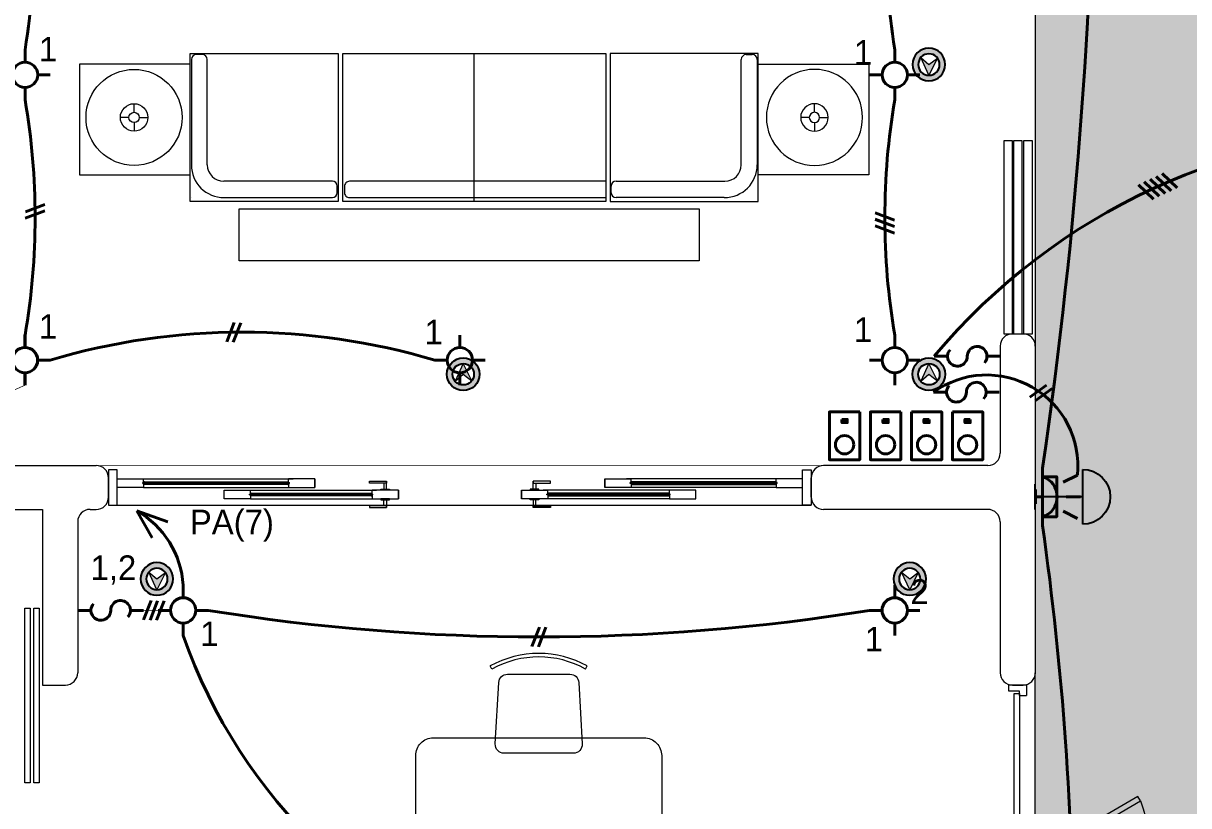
# Model space of a CAD drawing. Header units: metres. Extents: x 14 to 2416, y -346 to 476.
# Drawn here: x 51.24 to 57.87, y -86.51 to -82.06 of the extents above; entities that cross this region are included whole.
import ezdxf

# ---------------------------------------------------------------- set-up
doc = ezdxf.new("R2010")
doc.units = ezdxf.units.M
doc.linetypes.add('0', pattern=[0])
doc.linetypes.add('HIDDEN2', pattern=[0.1875, 0.125, -0.0625])
doc.layers.get('0').update_dxf_attribs({"linetype": '0', "lineweight": 20})
for name, color, linetype, lineweight in [('A-ANNO-TEXT', 20, 'Continuous', 13), ('A-DOOR', 35, 'Continuous', 5), ('A-WALL', 250, 'Continuous', 20), ('baños', 251, 'Continuous', 0), ('E Salida Interruptores', 22, 'Continuous', 40), ('E Salida Luces', 22, 'Continuous', 40), ('E Tuberia Emp Losa', 22, 'Continuous', 40), ('MAVA', 1, 'Continuous', 15), ('MOBILIARIOS', 252, 'Continuous', 0), ('piscina', 131, 'Continuous', 0), ('piso', 253, 'Continuous', 0)]:
    doc.layers.add(name, color=color, linetype=linetype, lineweight=lineweight)
doc.layers.add('hatch piso', color=253, linetype='Continuous', lineweight=0, transparency=0.7)
doc.layers.add('MAVA Luminarias', color=1, linetype='Continuous')
doc.styles.add('CENTURY GOTHIC', font='GOTHIC.TTF')

# ---------------------------------------------------------------- blocks, each defined once
blk = doc.blocks.new('dl ip')
at = {"layer": 'MAVA', "true_color": 0xf8991e, "transparency": 33554687}
h = blk.add_hatch(color=30, dxfattribs=at)
h.dxf.hatch_style = 1
h.paths.add_polyline_path([(94.7574, -111.2088), (94.7109, -111.2482), (94.6624, -111.2113), (94.7109, -111.3092)])
at = {"layer": 'MAVA Luminarias', "linetype": 'Continuous', "true_color": 0xf8991e}
h = blk.add_hatch(color=30, dxfattribs=at)
h.paths.add_polyline_path([(94.618, -111.2482, 1), (94.8039, -111.2482, 1)])
h.paths.add_polyline_path([(94.7719, -111.2482, -1), (94.6499, -111.2482, -1)], flags=16)
at = {"layer": 'MAVA', "color": 30, "true_color": 0xf8991e}
for p, q in [((94.7109, -111.2482), (94.6624, -111.2113)), ((94.6624, -111.2113), (94.7109, -111.3092)), ((94.7109, -111.3092), (94.7574, -111.2088)), ((94.7574, -111.2088), (94.7109, -111.2482))]:
    blk.add_line(p, q, dxfattribs=at)
at = {"layer": 'MAVA Luminarias', "color": 30, "linetype": 'Continuous', "true_color": 0xf8991e}
for radius in [0.093, 0.061]:
    blk.add_circle((94.7109, -111.2482), radius, dxfattribs=at)
blk = doc.blocks.new('SCONCE 1')
at = {"layer": 'MAVA Luminarias', "color": 5, "linetype": 'Continuous'}
for p, q in [((-1.374, 0.679), (-1.374, 1.191)), ((-0.931, 0.816), (-0.931, 1.054)), ((-1.374, 0.935), (-0.931, 0.935))]:
    blk.add_line(p, q, dxfattribs=at)
blk.add_arc((-1.374, 0.935), 0.256, 90, 270, dxfattribs=at)
blk = doc.blocks.new('A$C2f9b60d5')
at = {"layer": 'A-DOOR'}
for p, q in [((0, 0.1005), (0.06, 0.1005)), ((0, 0.1005), (0, 0.0005)), ((0.06, 0.0605), (0.06, 0.1005)), ((3.6, 0.1), (3.54, 0.1)), ((3.54, 0.06), (3.54, 0.1)), ((3.6, 0.1), (3.6, 0)), ((0.035, 0.0005), (0, 0.0005)), ((0.035, 0.0605), (0.035, 0.0005)), ((0.06, 0.0605), (0.035, 0.0605)), ((3.54, 0.06), (3.565, 0.06)), ((3.565, 0.06), (3.565, 0)), ((3.565, 0), (3.6, 0))]:
    blk.add_line(p, q, dxfattribs=at)
for points in [[(0.6314, 0.7341), (1.0247, 0.0604), (1.0509, 0.0757), (0.6576, 0.7494)], [(2.9658, 0.7337), (2.5723, 0.0601), (2.5462, 0.0754), (2.9397, 0.749)], [(0.0446, 0.0605), (1.0247, 0.0604), (1.0247, 0.0301), (0.0446, 0.0302)], [(3.5524, 0.06), (2.5723, 0.0601), (2.5723, 0.0298), (3.5524, 0.0297)]]:
    blk.add_lwpolyline(points, close=True, dxfattribs=at)
at = {"layer": 'A-DOOR', "linetype": 'HIDDEN2'}
for centre, start, end in [((0.96, -0.0488), 10.76134, 110.74881), ((2.637, -0.0491), 69.23247, 169.21994)]:
    blk.add_arc(centre, 0.8536, start, end, dxfattribs=at)
blk = doc.blocks.new('PL BASE 1N NASAS 09')
at = {"layer": 'A-DOOR'}
for p, q in [((-98.6061, -49.2748), (-98.4561, -49.2748)), ((-98.6061, -49.3248), (-98.6061, -49.2748)), ((-98.6061, -49.2748), (-98.4561, -49.2748)), ((-98.6061, -49.3248), (-98.6061, -49.2748)), ((-98.4561, -49.2973), (-98.4561, -49.2748)), ((-98.4561, -49.2748), (-97.6049, -49.2748)), ((-98.4561, -49.2973), (-98.4561, -49.2748)), ((-98.4561, -49.2748), (-97.6049, -49.2748)), ((-97.6311, -49.2973), (-97.6311, -49.2748)), ((-97.4811, -49.2748), (-97.6311, -49.2748)), ((-97.6311, -49.2973), (-97.6311, -49.2748)), ((-97.4811, -49.2748), (-97.6311, -49.2748)), ((-97.4811, -49.2748), (-97.4811, -49.3248)), ((-97.4811, -49.3248), (-97.4811, -49.2748)), ((-97.4811, -49.2748), (-97.4811, -49.3248)), ((-97.4811, -49.3248), (-97.4811, -49.2748)), ((-95.8311, -49.2748), (-95.8311, -49.3248)), ((-95.8311, -49.2748), (-95.6811, -49.2748)), ((-95.8311, -49.3248), (-95.8311, -49.2748)), ((-95.8311, -49.2748), (-95.8311, -49.3248)), ((-95.8311, -49.2748), (-95.6811, -49.2748)), ((-95.8311, -49.3248), (-95.8311, -49.2748)), ((-94.8561, -49.2748), (-95.7072, -49.2748)), ((-94.8561, -49.2748), (-95.7072, -49.2748)), ((-95.6811, -49.2973), (-95.6811, -49.2748)), ((-95.6811, -49.2973), (-95.6811, -49.2748)), ((-94.8561, -49.2973), (-94.8561, -49.2748)), ((-94.7061, -49.2748), (-94.8561, -49.2748)), ((-94.8561, -49.2973), (-94.8561, -49.2748)), ((-94.7061, -49.2748), (-94.8561, -49.2748)), ((-94.7061, -49.3248), (-94.7061, -49.2748)), ((-94.7061, -49.3248), (-94.7061, -49.2748)), ((-98.4561, -49.3248), (-98.6061, -49.3248)), ((-98.4561, -49.3248), (-98.6061, -49.3248)), ((-98.4611, -49.3023), (-98.4611, -49.2973)), ((-98.4611, -49.2973), (-97.6261, -49.2973)), ((-98.4611, -49.3023), (-98.4611, -49.2973)), ((-98.4611, -49.2973), (-97.6261, -49.2973)), ((-98.4611, -49.3023), (-97.6261, -49.3023)), ((-98.4611, -49.3023), (-97.6261, -49.3023)), ((-98.4511, -49.2925), (-98.4561, -49.2925)), ((-98.4511, -49.2925), (-98.4561, -49.2925)), ((-98.4561, -49.3023), (-98.4561, -49.3248)), ((-98.4561, -49.3023), (-98.4561, -49.3248)), ((-98.4511, -49.3071), (-98.4561, -49.3071)), ((-98.4511, -49.3071), (-98.4561, -49.3071)), ((-98.4561, -49.3248), (-97.6049, -49.3248)), ((-98.4561, -49.3248), (-97.6049, -49.3248)), ((-98.4511, -49.2925), (-98.4511, -49.2973)), ((-98.4511, -49.2925), (-97.6361, -49.2925)), ((-98.4511, -49.2925), (-98.4511, -49.2973)), ((-98.4511, -49.2925), (-97.6361, -49.2925)), ((-98.4511, -49.3071), (-98.4511, -49.3023)), ((-98.4511, -49.3071), (-98.4511, -49.3023)), ((-97.6361, -49.3071), (-98.4511, -49.3071)), ((-97.6361, -49.3071), (-98.4511, -49.3071)), ((-97.9984, -49.3394), (-97.8484, -49.3394)), ((-97.9984, -49.3894), (-97.9984, -49.3394)), ((-97.9984, -49.3394), (-97.8484, -49.3394)), ((-97.9984, -49.3894), (-97.9984, -49.3394)), ((-97.8484, -49.3619), (-97.8484, -49.3394)), ((-97.8484, -49.3394), (-97.1299, -49.3394)), ((-97.8484, -49.3619), (-97.8484, -49.3394)), ((-97.8484, -49.3394), (-97.1299, -49.3394)), ((-97.6361, -49.2925), (-97.6311, -49.2925)), ((-97.6361, -49.2925), (-97.6361, -49.2973)), ((-97.6361, -49.2925), (-97.6311, -49.2925)), ((-97.6361, -49.2925), (-97.6361, -49.2973)), ((-97.6361, -49.3071), (-97.6361, -49.3023)), ((-97.6361, -49.3071), (-97.6361, -49.3023)), ((-97.6361, -49.3071), (-97.6311, -49.3071)), ((-97.6361, -49.3071), (-97.6311, -49.3071)), ((-97.6311, -49.3023), (-97.6311, -49.3248)), ((-97.6311, -49.3023), (-97.6311, -49.3248)), ((-97.6311, -49.3248), (-97.4811, -49.3248)), ((-97.6311, -49.3248), (-97.4811, -49.3248)), ((-97.6261, -49.3023), (-97.6261, -49.2973)), ((-97.6261, -49.3023), (-97.6261, -49.2973)), ((-97.1561, -49.3619), (-97.1561, -49.3394)), ((-97.0061, -49.3394), (-97.1561, -49.3394)), ((-97.1561, -49.3619), (-97.1561, -49.3394)), ((-97.0061, -49.3394), (-97.1561, -49.3394)), ((-97.0886, -49.2993), (-97.0886, -49.3344)), ((-97.0886, -49.2993), (-97.0886, -49.3344)), ((-97.0736, -49.3344), (-97.0736, -49.2897)), ((-97.0736, -49.3344), (-97.0736, -49.2897)), ((-97.0061, -49.3394), (-97.0061, -49.3894)), ((-97.0061, -49.3894), (-97.0061, -49.3394)), ((-97.0061, -49.3394), (-97.0061, -49.3894)), ((-97.0061, -49.3894), (-97.0061, -49.3394)), ((-96.3061, -49.3394), (-96.3061, -49.3894)), ((-96.3061, -49.3394), (-96.1561, -49.3394)), ((-96.3061, -49.3894), (-96.3061, -49.3394)), ((-96.3061, -49.3394), (-96.3061, -49.3894)), ((-96.3061, -49.3394), (-96.1561, -49.3394)), ((-96.3061, -49.3894), (-96.3061, -49.3394)), ((-96.2386, -49.3344), (-96.2386, -49.2897)), ((-96.2386, -49.3344), (-96.2386, -49.2897)), ((-96.2236, -49.2993), (-96.2236, -49.3344)), ((-96.2236, -49.2993), (-96.2236, -49.3344)), ((-95.4637, -49.3394), (-96.1822, -49.3394)), ((-95.4637, -49.3394), (-96.1822, -49.3394)), ((-96.1561, -49.3619), (-96.1561, -49.3394)), ((-96.1561, -49.3619), (-96.1561, -49.3394)), ((-95.6811, -49.3248), (-95.8311, -49.3248)), ((-95.6811, -49.3248), (-95.8311, -49.3248)), ((-94.8561, -49.3248), (-95.7072, -49.3248)), ((-94.8561, -49.3248), (-95.7072, -49.3248)), ((-94.8511, -49.2973), (-95.6861, -49.2973)), ((-95.6861, -49.3023), (-95.6861, -49.2973)), ((-94.8511, -49.2973), (-95.6861, -49.2973)), ((-95.6861, -49.3023), (-95.6861, -49.2973)), ((-94.8511, -49.3023), (-95.6861, -49.3023)), ((-94.8511, -49.3023), (-95.6861, -49.3023)), ((-95.6761, -49.2925), (-95.6811, -49.2925)), ((-95.6761, -49.2925), (-95.6811, -49.2925)), ((-95.6811, -49.3023), (-95.6811, -49.3248)), ((-95.6811, -49.3023), (-95.6811, -49.3248)), ((-95.6761, -49.3071), (-95.6811, -49.3071)), ((-95.6761, -49.3071), (-95.6811, -49.3071)), ((-94.8611, -49.2925), (-95.6761, -49.2925)), ((-95.6761, -49.2925), (-95.6761, -49.2973)), ((-94.8611, -49.2925), (-95.6761, -49.2925)), ((-95.6761, -49.2925), (-95.6761, -49.2973)), ((-95.6761, -49.3071), (-95.6761, -49.3023)), ((-95.6761, -49.3071), (-95.6761, -49.3023)), ((-95.6761, -49.3071), (-94.8611, -49.3071)), ((-95.6761, -49.3071), (-94.8611, -49.3071)), ((-95.4637, -49.3619), (-95.4637, -49.3394)), ((-95.3137, -49.3394), (-95.4637, -49.3394)), ((-95.4637, -49.3619), (-95.4637, -49.3394)), ((-95.3137, -49.3394), (-95.4637, -49.3394)), ((-95.3137, -49.3894), (-95.3137, -49.3394)), ((-95.3137, -49.3894), (-95.3137, -49.3394)), ((-94.8611, -49.2925), (-94.8561, -49.2925)), ((-94.8611, -49.2925), (-94.8611, -49.2973)), ((-94.8611, -49.2925), (-94.8561, -49.2925)), ((-94.8611, -49.2925), (-94.8611, -49.2973)), ((-94.8611, -49.3071), (-94.8611, -49.3023)), ((-94.8611, -49.3071), (-94.8611, -49.3023)), ((-94.8611, -49.3071), (-94.8561, -49.3071)), ((-94.8611, -49.3071), (-94.8561, -49.3071)), ((-94.8561, -49.3023), (-94.8561, -49.3248)), ((-94.8561, -49.3023), (-94.8561, -49.3248)), ((-94.8561, -49.3248), (-94.7061, -49.3248)), ((-94.8561, -49.3248), (-94.7061, -49.3248)), ((-94.8511, -49.3023), (-94.8511, -49.2973)), ((-94.8511, -49.3023), (-94.8511, -49.2973)), ((-97.8484, -49.3894), (-97.9984, -49.3894)), ((-97.8484, -49.3894), (-97.9984, -49.3894)), ((-97.8534, -49.3669), (-97.8534, -49.3619)), ((-97.8534, -49.3619), (-97.1511, -49.3619)), ((-97.8534, -49.3669), (-97.8534, -49.3619)), ((-97.8534, -49.3619), (-97.1511, -49.3619)), ((-97.8534, -49.3669), (-97.1511, -49.3669)), ((-97.8534, -49.3669), (-97.1511, -49.3669)), ((-97.8434, -49.3571), (-97.8484, -49.3571)), ((-97.8434, -49.3571), (-97.8484, -49.3571)), ((-97.8484, -49.3669), (-97.8484, -49.3894)), ((-97.8484, -49.3669), (-97.8484, -49.3894)), ((-97.8434, -49.3717), (-97.8484, -49.3717)), ((-97.8434, -49.3717), (-97.8484, -49.3717)), ((-97.8484, -49.3894), (-97.1299, -49.3894)), ((-97.8484, -49.3894), (-97.1299, -49.3894)), ((-97.8434, -49.3571), (-97.8434, -49.3619)), ((-97.8434, -49.3571), (-97.1611, -49.3571)), ((-97.8434, -49.3571), (-97.8434, -49.3619)), ((-97.8434, -49.3571), (-97.1611, -49.3571)), ((-97.8434, -49.3717), (-97.8434, -49.3669)), ((-97.8434, -49.3717), (-97.8434, -49.3669)), ((-97.1611, -49.3717), (-97.8434, -49.3717)), ((-97.1611, -49.3717), (-97.8434, -49.3717)), ((-97.1611, -49.3571), (-97.1561, -49.3571)), ((-97.1611, -49.3571), (-97.1611, -49.3619)), ((-97.1611, -49.3571), (-97.1561, -49.3571)), ((-97.1611, -49.3571), (-97.1611, -49.3619)), ((-97.1611, -49.3717), (-97.1611, -49.3669)), ((-97.1611, -49.3717), (-97.1611, -49.3669)), ((-97.1611, -49.3717), (-97.1561, -49.3717)), ((-97.1611, -49.3717), (-97.1561, -49.3717)), ((-97.1561, -49.3669), (-97.1561, -49.3894)), ((-97.1561, -49.3669), (-97.1561, -49.3894)), ((-97.1561, -49.3894), (-97.0061, -49.3894)), ((-97.1561, -49.3894), (-97.0061, -49.3894)), ((-97.1511, -49.3669), (-97.1511, -49.3619)), ((-97.1511, -49.3669), (-97.1511, -49.3619)), ((-97.0886, -49.4295), (-97.0886, -49.3944)), ((-97.0886, -49.4295), (-97.0886, -49.3944)), ((-97.0736, -49.3944), (-97.0736, -49.4391)), ((-97.0736, -49.3944), (-97.0736, -49.4391)), ((-96.1561, -49.3894), (-96.3061, -49.3894)), ((-96.1561, -49.3894), (-96.3061, -49.3894)), ((-96.2386, -49.3944), (-96.2386, -49.4391)), ((-96.2386, -49.3944), (-96.2386, -49.4391)), ((-96.2236, -49.4295), (-96.2236, -49.3944)), ((-96.2236, -49.4295), (-96.2236, -49.3944)), ((-95.4637, -49.3894), (-96.1822, -49.3894)), ((-95.4637, -49.3894), (-96.1822, -49.3894)), ((-95.4587, -49.3619), (-96.1611, -49.3619)), ((-96.1611, -49.3669), (-96.1611, -49.3619)), ((-95.4587, -49.3619), (-96.1611, -49.3619)), ((-96.1611, -49.3669), (-96.1611, -49.3619)), ((-95.4587, -49.3669), (-96.1611, -49.3669)), ((-95.4587, -49.3669), (-96.1611, -49.3669)), ((-96.1511, -49.3571), (-96.1561, -49.3571)), ((-96.1511, -49.3571), (-96.1561, -49.3571)), ((-96.1561, -49.3669), (-96.1561, -49.3894)), ((-96.1561, -49.3669), (-96.1561, -49.3894)), ((-96.1511, -49.3717), (-96.1561, -49.3717)), ((-96.1511, -49.3717), (-96.1561, -49.3717)), ((-95.4687, -49.3571), (-96.1511, -49.3571)), ((-96.1511, -49.3571), (-96.1511, -49.3619)), ((-95.4687, -49.3571), (-96.1511, -49.3571)), ((-96.1511, -49.3571), (-96.1511, -49.3619)), ((-96.1511, -49.3717), (-96.1511, -49.3669)), ((-96.1511, -49.3717), (-96.1511, -49.3669)), ((-96.1511, -49.3717), (-95.4687, -49.3717)), ((-96.1511, -49.3717), (-95.4687, -49.3717)), ((-95.4687, -49.3571), (-95.4637, -49.3571)), ((-95.4687, -49.3571), (-95.4687, -49.3619)), ((-95.4687, -49.3571), (-95.4637, -49.3571)), ((-95.4687, -49.3571), (-95.4687, -49.3619)), ((-95.4687, -49.3717), (-95.4687, -49.3669)), ((-95.4687, -49.3717), (-95.4687, -49.3669)), ((-95.4687, -49.3717), (-95.4637, -49.3717)), ((-95.4687, -49.3717), (-95.4637, -49.3717)), ((-95.4637, -49.3669), (-95.4637, -49.3894)), ((-95.4637, -49.3669), (-95.4637, -49.3894)), ((-95.4637, -49.3894), (-95.3137, -49.3894)), ((-95.4637, -49.3894), (-95.3137, -49.3894)), ((-95.4587, -49.3669), (-95.4587, -49.3619)), ((-95.4587, -49.3669), (-95.4587, -49.3619))]:
    blk.add_line(p, q, dxfattribs=at)
for points in [[(-93.5608, -48.4497), (-93.5108, -48.4497), (-93.5108, -47.3497), (-93.5608, -47.3497)], [(-93.5058, -48.4497), (-93.4558, -48.4497), (-93.4558, -47.3497), (-93.5058, -47.3497)], [(-93.4477, -48.4497), (-93.3977, -48.4497), (-93.3977, -47.3497), (-93.4477, -47.3497)], [(-98.6061, -49.2248), (-98.6561, -49.2248), (-98.6561, -49.4248), (-98.6061, -49.4248)], [(-98.6061, -49.2248), (-98.6561, -49.2248), (-98.6561, -49.4248), (-98.6061, -49.4248)], [(-94.7061, -49.2248), (-94.6561, -49.2248), (-94.6561, -49.4248), (-94.7061, -49.4248)], [(-94.7061, -49.2248), (-94.6561, -49.2248), (-94.6561, -49.4248), (-94.7061, -49.4248)], [(-99.1019, -50.0123), (-99.1019, -51.0068), (-99.1321, -51.0068), (-99.1321, -50.0123)], [(-99.051, -50.0123), (-99.051, -51.0068), (-99.0813, -51.0068), (-99.0813, -50.0123)]]:
    blk.add_lwpolyline(points, close=True, dxfattribs=at)
at = {"layer": 'A-DOOR', "color": 7}
for points in [[(-97.0736, -49.2897), (-97.0736, -49.2993), (-97.1709, -49.2993), (-97.1709, -49.2897)], [(-97.0736, -49.2897), (-97.0736, -49.2993), (-97.1709, -49.2993), (-97.1709, -49.2897)], [(-97.0563, -49.3394), (-97.1058, -49.3394), (-97.1058, -49.3344), (-97.0563, -49.3344)], [(-97.0563, -49.3394), (-97.1058, -49.3394), (-97.1058, -49.3344), (-97.0563, -49.3344)], [(-96.2558, -49.3394), (-96.2063, -49.3394), (-96.2063, -49.3344), (-96.2558, -49.3344)], [(-96.2558, -49.3394), (-96.2063, -49.3394), (-96.2063, -49.3344), (-96.2558, -49.3344)], [(-96.2386, -49.2897), (-96.2386, -49.2993), (-96.1413, -49.2993), (-96.1413, -49.2897)], [(-96.2386, -49.2897), (-96.2386, -49.2993), (-96.1413, -49.2993), (-96.1413, -49.2897)], [(-97.0563, -49.3894), (-97.1058, -49.3894), (-97.1058, -49.3944), (-97.0563, -49.3944)], [(-97.0563, -49.3894), (-97.1058, -49.3894), (-97.1058, -49.3944), (-97.0563, -49.3944)], [(-96.2558, -49.3894), (-96.2063, -49.3894), (-96.2063, -49.3944), (-96.2558, -49.3944)], [(-96.2558, -49.3894), (-96.2063, -49.3894), (-96.2063, -49.3944), (-96.2558, -49.3944)], [(-97.0736, -49.4391), (-97.0736, -49.4295), (-97.1709, -49.4295), (-97.1709, -49.4391)], [(-97.0736, -49.4391), (-97.0736, -49.4295), (-97.1709, -49.4295), (-97.1709, -49.4391)], [(-96.2386, -49.4391), (-96.2386, -49.4295), (-96.1413, -49.4295), (-96.1413, -49.4391)], [(-96.2386, -49.4391), (-96.2386, -49.4295), (-96.1413, -49.4295), (-96.1413, -49.4391)]]:
    blk.add_lwpolyline(points, close=True, dxfattribs=at)
at = {"layer": 'A-WALL', "transparency": 33554684}
for q in [(-93.4511, -48.4497), (-93.4508, -48.4497)]:
    blk.add_line((-93.5111, -48.4497), q, dxfattribs=at)
at = {"layer": 'A-WALL'}
for p, q in [((-93.5811, -48.5197), (-93.5811, -49.1297)), ((-93.3811, -48.5197), (-93.3811, -49.1997)), ((-99.6611, -49.1997), (-98.7261, -49.1998)), ((-93.6511, -49.1997), (-94.5861, -49.1998)), ((-93.3811, -49.1997), (-93.3811, -50.3852)), ((-98.656, -49.3798), (-98.656, -49.2698)), ((-98.656, -49.3798), (-98.656, -49.2698)), ((-94.6561, -49.3798), (-94.6561, -49.2698)), ((-94.6561, -49.3798), (-94.6561, -49.2698)), ((-99.231, -49.4497), (-99.0311, -49.4497)), ((-99.0311, -49.4497), (-99.0311, -50.4497)), ((-98.7611, -49.4497), (-98.7261, -49.4498)), ((-93.6511, -49.4497), (-94.5861, -49.4498)), ((-98.8311, -49.5197), (-98.8311, -50.3797)), ((-93.5811, -49.5199), (-93.5811, -50.3852)), ((-99.0311, -50.4497), (-98.9011, -50.4497)), ((-93.5111, -50.4498), (-93.4511, -50.4498))]:
    blk.add_line(p, q, dxfattribs=at)
for centre, start, end in [((-93.5111, -48.5197), 90, 180), ((-93.4511, -48.5197), 0, 90), ((-93.6511, -49.1297), 270, 360), ((-98.7261, -49.2698), 0, 90), ((-94.5861, -49.2698), 90, 180), ((-98.7261, -49.3798), 270, 0), ((-94.5861, -49.3798), 180, 270), ((-98.7611, -49.5197), 90, 180), ((-93.6511, -49.5197), 359.84503, 90.06199), ((-98.9011, -50.3797), 270, 360), ((-93.5111, -50.3798), 180, 270), ((-93.4511, -50.3798), 270, 0)]:
    blk.add_arc(centre, 0.07, start, end, dxfattribs=at)
at = {"layer": 'piscina', "const_width": 0.004}
for points in [[(-98.4611, -49.2998), (-97.6261, -49.2998)], [(-98.4611, -49.2998), (-97.6261, -49.2998)], [(-94.8511, -49.2998), (-95.6861, -49.2998)], [(-94.8511, -49.2998), (-95.6861, -49.2998)], [(-97.8534, -49.3644), (-97.1511, -49.3644)], [(-97.8534, -49.3644), (-97.1511, -49.3644)], [(-95.4587, -49.3644), (-96.1611, -49.3644)], [(-95.4587, -49.3644), (-96.1611, -49.3644)]]:
    blk.add_lwpolyline(points, dxfattribs=at)
at = {"layer": 'piso'}
for p, q in [((-93.3811, -41.9797), (-93.3811, -48.5197)), ((-98.6561, -49.4248), (-94.6561, -49.4248)), ((-98.6561, -49.4248), (-94.6561, -49.4248))]:
    blk.add_line(p, q, dxfattribs=at)
at = {"layer": 'piso', "transparency": 33554687}
blk.add_line((-93.3811, -54.1198), (-93.3811, -50.3798), dxfattribs=at)
at = {"color": 1, "xscale": -1, "rotation": 270}
blk.add_blockref('A$C2f9b60d5', (-93.5316, -54.0498), dxfattribs=at)
blk = doc.blocks.new('A$Ce5805d30')
at = {"layer": 'MOBILIARIOS'}
for p, q in [((0.5483, 0.5483, -0.3418), (0, 0.5483, -0.3418)), ((0, 0.5483, -0.3418), (0, 0, -0.3418)), ((0.5483, 0, -0.3418), (0.5483, 0.5483, -0.3418)), ((0.2635, 0.2954, -0.3418), (0.2635, 0.338, -0.3418)), ((0.2379, 0.2699, -0.3418), (0.1954, 0.2699, -0.3418)), ((0.2635, 0.2444, -0.3418), (0.2635, 0.2018, -0.3418)), ((0.289, 0.2699, -0.3418), (0.3315, 0.2699, -0.3418)), ((0, 0, -0.3418), (0.5483, 0, -0.3418))]:
    blk.add_line(p, q, dxfattribs=at)
for radius in [0.2382, 0.0681, 0.0255]:
    blk.add_circle((0.2635, 0.2699, -0.3418), radius, dxfattribs=at)
blk = doc.blocks.new('PL MUEBLES 1N NASAS 09')
at = {"layer": 'hatch piso'}
h = blk.add_hatch(dxfattribs=at)
h.set_pattern_fill('AR-BRSTD', color=256, scale=0.002, angle=-90)
h.set_pattern_definition([(270, (32.50438, 232.01007), (0.1354836, -2e-17), []), (0, (32.50438, 232.01007), (0.1354836, 0.2032), [0.1354836, -0.1354836])])
h.paths.add_polyline_path([(77.6423, 53.2549), (75.0805, 53.2549), (75.0805, 47.4481), (74.0805, 47.4481), (74.0805, 53.2536), (64.2055, 53.2536), (64.2055, 52.9536), (68.8805, 52.9536), (68.8805, 32.9536), (64.2055, 32.9536), (64.2055, 32.6536), (74.0805, 32.6536), (74.0805, 38.459), (75.0805, 38.459), (75.0805, 32.6549), (77.6423, 32.6549)])
h.paths.add_polyline_path([(72.263, 46.1088), (72.263, 45.6588), (72.6881, 45.6588), (72.6881, 44.6588), (70.0881, 44.6588), (70.0881, 45.6588), (70.5049, 45.6588), (70.5049, 46.1088)], flags=16)
h.paths.add_polyline_path([(70.1951, 48.5995), (70.1951, 49.5995), (71.8951, 49.5995), (71.8951, 48.5995)], flags=16)
edge = h.paths.add_edge_path(flags=16)
edge.add_arc((73.3805, 47.1481), 0.1, 90, 180, ccw=False)
edge.add_line((73.3805, 47.2481), (73.7805, 47.2481))
edge.add_arc((73.7805, 47.1481), 0.1, 0, 90, ccw=False)
edge.add_line((73.8805, 47.1481), (73.8805, 46.8981))
edge.add_arc((73.7805, 46.8981), 0.1, -90, 0, ccw=False)
edge.add_line((73.7805, 46.7981), (73.3805, 46.7981))
edge.add_arc((73.3805, 46.8981), 0.1, 180, 270, ccw=False)
edge.add_line((73.2805, 46.8981), (73.2805, 47.1481))
edge = h.paths.add_edge_path(flags=16)
edge.add_arc((71.0742, 50.0034), 0.25, 0, 360)
edge = h.paths.add_edge_path(flags=16)
edge.add_ellipse((71.5381, 43.9234), major_axis=(0.8, 0.0085), ratio=0.419259, start_angle=0, end_angle=360)
h.paths.add_polyline_path([(72.6881, 44.3074), (73.4881, 44.3074), (73.4881, 43.5074), (72.6881, 43.5074)], flags=16)
h.paths.add_polyline_path([(70.0881, 44.3074), (70.0881, 43.5074), (69.2881, 43.5074), (69.2881, 44.3074)], flags=16)
h.paths.add_polyline_path([(70.1951, 50.4072), (70.1951, 51.4072), (71.8951, 51.4072), (71.8951, 50.4072)], flags=16)
edge = h.paths.add_edge_path(flags=16)
edge.add_ellipse((71.5381, 41.9837), major_axis=(0.8, -0.0085), ratio=0.419259, start_angle=0, end_angle=360, ccw=False)
h.paths.add_polyline_path([(72.6881, 42.3997), (73.4881, 42.3997), (73.4881, 41.5997), (72.6881, 41.5997)], flags=16)
h.paths.add_polyline_path([(70.0881, 42.3997), (70.0881, 41.5997), (69.2881, 41.5997), (69.2881, 42.3997)], flags=16)
edge = h.paths.add_edge_path(flags=16)
edge.add_line((73.2805, 52.5959), (73.2805, 52.8459))
edge.add_arc((73.3805, 52.8459), 0.1, 90, 180, ccw=False)
edge.add_line((73.3805, 52.9459), (73.7805, 52.9459))
edge.add_arc((73.7805, 52.8459), 0.1, 0, 90, ccw=False)
edge.add_line((73.8805, 52.8459), (73.8805, 52.5959))
edge.add_arc((73.7805, 52.5959), 0.1, -90, 0, ccw=False)
edge.add_line((73.7805, 52.4959), (73.3805, 52.4959))
edge.add_arc((73.3805, 52.5959), 0.1, 180, 270, ccw=False)
h.paths.add_polyline_path([(72.6881, 41.2483), (72.6881, 40.2483), (72.263, 40.2483), (72.263, 39.7983), (70.5049, 39.7983), (70.5049, 40.2483), (70.0881, 40.2483), (70.0881, 41.2483)], flags=16)
edge = h.paths.add_edge_path(flags=16)
edge.add_line((73.3805, 39.099), (73.7805, 39.099))
edge.add_arc((73.7805, 38.999), 0.1, 0, 90, ccw=False)
edge.add_line((73.8805, 38.999), (73.8805, 38.749))
edge.add_arc((73.7805, 38.749), 0.1, -90, 0, ccw=False)
edge.add_line((73.7805, 38.649), (73.3805, 38.649))
edge.add_arc((73.3805, 38.749), 0.1, 180, 270, ccw=False)
edge.add_line((73.2805, 38.749), (73.2805, 38.999))
edge.add_arc((73.3805, 38.999), 0.1, 90, 180, ccw=False)
edge = h.paths.add_edge_path(flags=0)
edge.add_line((70.4837, 36.7952), (70.4399, 36.8229))
edge.add_line((70.4399, 36.8229), (70.4131, 36.7807))
edge.add_line((70.4131, 36.7807), (70.3286, 36.8341))
edge.add_arc((70.195, 36.6229), 0.25, 57.68021, 237.68021)
edge.add_line((70.0613, 36.4116), (70.1458, 36.3581))
edge.add_line((70.1458, 36.3581), (70.1191, 36.3159))
edge.add_line((70.1191, 36.3159), (70.1731, 36.2817))
edge.add_arc((71.2562, 35.9774), 1.125, 133.37096, 164.30948, ccw=False)
edge = h.paths.add_edge_path(flags=16)
edge.add_arc((70.0042, 35.9865), 0.2909, 89.25887, 335.97934, ccw=False)
edge.add_line((70.008, 36.2774), (70.108, 36.2774))
edge.add_line((70.108, 36.2774), (70.108, 36.2274))
edge.add_line((70.108, 36.2274), (70.008, 36.2274))
edge.add_arc((70.008, 35.9774), 0.25, 90, 270)
edge.add_line((70.008, 35.7274), (70.108, 35.7274))
edge.add_line((70.108, 35.7274), (70.108, 35.6774))
edge.add_line((70.108, 35.6774), (70.1799, 35.6774))
edge.add_line((70.1799, 35.6774), (70.1191, 35.639))
edge.add_line((70.1191, 35.639), (70.1458, 35.5967))
edge.add_line((70.1458, 35.5967), (70.0613, 35.5433))
edge.add_arc((70.195, 35.332), 0.25, 122.31979, 302.31979)
edge.add_line((70.3286, 35.1207), (70.4131, 35.1742))
edge.add_line((70.4131, 35.1742), (70.4399, 35.1319))
edge.add_line((70.4399, 35.1319), (70.3554, 35.0785))
edge.add_arc((70.1898, 35.3287), 0.3, 211.27428, 303.49799, ccw=False)
edge.add_arc((70.2847, 34.8472), 0.4791, -37.75931, 137.1635, ccw=False)
edge.add_arc((70.6181, 34.7662), 0.2172, 282.0494, 481.72819)
edge.add_line((70.5039, 34.9509), (70.544, 35.0426))
edge.add_line((70.544, 35.0426), (70.5898, 35.0225))
edge.add_line((70.5898, 35.0225), (70.5497, 34.9309))
edge.add_arc((70.79, 34.8563), 0.2515, -29.97721, 162.74223, ccw=False)
edge.add_line((71.0078, 34.7306), (71.0479, 34.8222))
edge.add_line((71.0479, 34.8222), (71.0937, 34.8022))
edge.add_line((71.0937, 34.8022), (71.1225, 34.8681))
edge.add_line((71.1225, 34.8681), (71.1334, 34.797))
edge.add_line((71.1334, 34.797), (71.1828, 34.8046))
edge.add_line((71.1828, 34.8046), (71.198, 34.7057))
edge.add_arc((71.443, 34.7571), 0.2504, 5.56994, 191.83466, ccw=False)
edge.add_line((71.6922, 34.7814), (71.6771, 34.8802))
edge.add_line((71.6771, 34.8802), (71.7265, 34.8878))
edge.add_line((71.7265, 34.8878), (71.7156, 34.9588))
edge.add_line((71.7156, 34.9588), (71.7628, 34.9046))
edge.add_line((71.7628, 34.9046), (71.8005, 34.9374))
edge.add_line((71.8005, 34.9374), (71.8662, 34.862))
edge.add_arc((72.0737, 35.0044), 0.2516, 47.58671, 214.45746, ccw=False)
edge.add_line((72.2434, 35.1902), (72.1778, 35.2656))
edge.add_line((72.1778, 35.2656), (72.2155, 35.2984))
edge.add_line((72.2155, 35.2984), (72.1612, 35.3608))
edge.add_line((72.1612, 35.3608), (72.2391, 35.3331))
edge.add_line((72.2391, 35.3331), (72.2559, 35.3802))
edge.add_line((72.2559, 35.3802), (72.3501, 35.3468))
edge.add_arc((72.4234, 35.586), 0.2502, 67.92435, 252.95457, ccw=False)
edge.add_line((72.5175, 35.8179), (72.4233, 35.8514))
edge.add_line((72.4233, 35.8514), (72.44, 35.8985))
edge.add_line((72.44, 35.8985), (72.3723, 35.9226))
edge.add_line((72.3723, 35.9226), (72.4424, 35.9384))
edge.add_line((72.4424, 35.9384), (72.4313, 35.9872))
edge.add_line((72.4313, 35.9872), (72.5289, 36.0093))
edge.add_arc((72.4445, 36.2465), 0.2518, 95.95001, 289.56847, ccw=False)
edge.add_line((72.4184, 36.4969), (72.3209, 36.4749))
edge.add_line((72.3209, 36.4749), (72.3099, 36.5236))
edge.add_line((72.3099, 36.5236), (72.2397, 36.5077))
edge.add_line((72.2397, 36.5077), (72.2905, 36.5587))
edge.add_line((72.2905, 36.5587), (72.2551, 36.594))
edge.add_line((72.2551, 36.594), (72.3257, 36.6648))
edge.add_arc((72.1487, 36.8413), 0.25, 315.07903, 495.07903)
edge.add_line((71.9717, 37.0178), (71.9011, 36.947))
edge.add_line((71.9011, 36.947), (71.8657, 36.9823))
edge.add_line((71.8657, 36.9823), (71.9363, 37.0531))
edge.add_arc((72.1119, 36.9416), 0.2081, -66.66126, 147.57331, ccw=False)
edge.add_arc((72.46, 37.8666), 1.1473, 197.48909, 256.61195, ccw=False)
edge.add_arc((71.3445, 37.2226), 0.3, -4.05695, 85.94305, ccw=False)
edge.add_line((71.6438, 37.2013), (71.6367, 37.1016))
edge.add_line((71.6367, 37.1016), (71.5868, 37.1051))
edge.add_line((71.5868, 37.1051), (71.5939, 37.2049))
edge.add_arc((71.3445, 37.2226), 0.25, 355.94305, 535.94305)
edge.add_line((71.0952, 37.2403), (71.0881, 37.1405))
edge.add_line((71.0881, 37.1405), (71.0382, 37.144))
edge.add_line((71.0382, 37.144), (71.0331, 37.0723))
edge.add_line((71.0331, 37.0723), (70.9991, 37.1357))
edge.add_line((70.9991, 37.1357), (70.955, 37.112))
edge.add_line((70.955, 37.112), (70.9077, 37.2001))
edge.add_arc((70.4179, 37.5831), 0.6217, 274.55284, 321.97284, ccw=False)
edge.add_line((70.4673, 36.9633), (70.5146, 36.8752))
edge.add_line((70.5146, 36.8752), (70.4706, 36.8515))
edge.add_line((70.4706, 36.8515), (70.4233, 36.9396))
edge.add_arc((70.6845, 37.0871), 0.3, 117.21733, 209.44104, ccw=False)
edge.add_arc((71.7235, 36.3655), 1.5363, 139.95915, 198.89214)
edge = h.paths.add_edge_path(flags=0)
edge.add_arc((71.2562, 35.9774), 0.7, 0, 360)
edge = h.paths.add_edge_path(flags=16)
edge.add_line((73.3805, 33.4111), (73.7805, 33.4111))
edge.add_arc((73.7805, 33.3111), 0.1, 0, 90, ccw=False)
edge.add_line((73.8805, 33.3111), (73.8805, 33.0611))
edge.add_arc((73.7805, 33.0611), 0.1, -90, 0, ccw=False)
edge.add_line((73.7805, 32.9611), (73.3805, 32.9611))
edge.add_arc((73.3805, 33.0611), 0.1, 180, 270, ccw=False)
edge.add_line((73.2805, 33.0611), (73.2805, 33.3111))
edge.add_arc((73.3805, 33.3111), 0.1, 90, 180, ccw=False)
h = blk.add_hatch(dxfattribs=at)
h.set_pattern_fill('AR-BRSTD', color=256, scale=0.002, angle=-90)
h.set_pattern_definition([(270, (-8.74588, 232.01007), (0.1354836, -2e-17), []), (0, (-8.74588, 232.01007), (0.1354836, 0.2032), [0.1354836, -0.1354836])])
edge = h.paths.add_edge_path()
edge.add_line((62.3305, 47.1481), (63.2305, 47.1481))
edge.add_line((63.2305, 47.1481), (63.2305, 48.4481))
edge.add_line((63.2305, 48.4481), (56.5331, 48.4481))
edge.add_line((56.5331, 48.4481), (56.5331, 48.2731))
edge.add_line((56.5331, 48.2731), (56.3831, 48.2731))
edge.add_line((56.3831, 48.2731), (56.3831, 48.4536))
edge.add_line((56.3831, 48.4536), (54.5879, 48.4536))
edge.add_line((54.5879, 48.4536), (54.5879, 46.9481))
edge.add_line((54.5879, 46.9481), (55.8257, 46.9481))
edge.add_arc((55.8755, 46.9973), 0.07, 180, 224.67274, ccw=False)
edge.add_line((55.8055, 46.9973), (55.8055, 47.1073))
edge.add_arc((55.8755, 47.1073), 0.07, 90, 180, ccw=False)
edge.add_line((55.8755, 47.1773), (55.9855, 47.1773))
edge.add_arc((55.9855, 47.1073), 0.07, 0, 90, ccw=False)
edge.add_line((56.0555, 47.1073), (56.0555, 46.9973))
edge.add_arc((55.9855, 46.9973), 0.07, -44.67274, 0, ccw=False)
edge.add_line((56.0353, 46.9481), (59.0257, 46.9481))
edge.add_arc((59.0755, 46.9973), 0.07, 180, 224.67276, ccw=False)
edge.add_line((59.0055, 46.9973), (59.0055, 47.1073))
edge.add_arc((59.0755, 47.1073), 0.07, 90, 180, ccw=False)
edge.add_line((59.0755, 47.1773), (59.1855, 47.1773))
edge.add_arc((59.1855, 47.1073), 0.07, 0, 90, ccw=False)
edge.add_line((59.2555, 47.1073), (59.2555, 46.9973))
edge.add_arc((59.1855, 46.9973), 0.07, -90, 0, ccw=False)
edge.add_line((59.1855, 46.9273), (59.0755, 46.9273))
edge.add_arc((59.0755, 46.9973), 0.07, 229.9948, 270, ccw=False)
edge.add_line((59.0305, 46.9437), (59.0305, 44.972))
edge.add_arc((59.0755, 44.9184), 0.07, 90, 130.0052, ccw=False)
edge.add_line((59.0755, 44.9884), (59.1855, 44.9884))
edge.add_arc((59.1855, 44.9184), 0.07, 0, 90, ccw=False)
edge.add_line((59.2555, 44.9184), (59.2555, 44.8084))
edge.add_arc((59.1855, 44.8084), 0.07, -90, 0, ccw=False)
edge.add_line((59.1855, 44.7384), (59.0755, 44.7384))
edge.add_arc((59.0755, 44.8084), 0.07, 229.9948, 270, ccw=False)
edge.add_line((59.0305, 44.7548), (59.0305, 41.172))
edge.add_arc((59.0755, 41.1184), 0.07, 90, 130.0052, ccw=False)
edge.add_line((59.0755, 41.1884), (59.1855, 41.1884))
edge.add_arc((59.1855, 41.1184), 0.07, 0, 90, ccw=False)
edge.add_line((59.2555, 41.1184), (59.2555, 41.0084))
edge.add_arc((59.1855, 41.0084), 0.07, -90, 0, ccw=False)
edge.add_line((59.1855, 40.9384), (59.0755, 40.9384))
edge.add_arc((59.0755, 41.0084), 0.07, 180, 270, ccw=False)
edge.add_line((59.0055, 41.0084), (59.0055, 41.1184))
edge.add_arc((59.0755, 41.1184), 0.07, 149.84805, 180, ccw=False)
edge.add_line((59.0149, 41.1535), (56.0391, 41.1535))
edge.add_arc((55.9855, 41.1085), 0.07, 0, 40.0052, ccw=False)
edge.add_line((56.0555, 41.1085), (56.0555, 40.9985))
edge.add_arc((55.9855, 40.9985), 0.07, -90, 0, ccw=False)
edge.add_line((55.9855, 40.9285), (55.8755, 40.9285))
edge.add_arc((55.8755, 40.9985), 0.07, 180, 270, ccw=False)
edge.add_line((55.8055, 40.9985), (55.8055, 41.1085))
edge.add_arc((55.8755, 41.1085), 0.07, 139.9948, 180, ccw=False)
edge.add_line((55.8219, 41.1535), (50.4363, 41.1535))
edge.add_arc((50.3827, 41.1085), 0.07, 0, 40.0052, ccw=False)
edge.add_line((50.4527, 41.1085), (50.4527, 40.9985))
edge.add_arc((50.3827, 40.9985), 0.07, -90, 0, ccw=False)
edge.add_line((50.3827, 40.9285), (50.2727, 40.9285))
edge.add_arc((50.2727, 40.9985), 0.07, 180, 270, ccw=False)
edge.add_line((50.2027, 40.9985), (50.2027, 41.1085))
edge.add_arc((50.2727, 41.1085), 0.07, 139.9948, 180, ccw=False)
edge.add_line((50.2191, 41.1535), (46.4305, 41.1535))
edge.add_line((46.4305, 41.1535), (46.4305, 40.9535))
edge.add_line((46.4305, 40.9535), (44.3305, 40.9535))
edge.add_line((44.3305, 40.9535), (44.3305, 39.3536))
edge.add_line((44.3305, 39.3536), (47.8305, 39.3536))
edge.add_line((47.8305, 39.3536), (47.8305, 38.9536))
edge.add_line((47.8305, 38.9536), (62.3305, 38.9536))
edge.add_line((62.3305, 38.9536), (62.3305, 47.1481))
at = {"layer": 'MOBILIARIOS'}
for p, q in [((64.1394, 41.3441), (64.1051, 41.3441)), ((65.6872, 40.5071), (65.6872, 41.3494)), ((66.4358, 41.3494), (66.4358, 40.5071)), ((67.2349, 41.3441), (67.2693, 41.3441)), ((64.077, 41.316), (64.077, 40.7165)), ((64.1675, 40.7165), (64.1675, 41.316)), ((67.2068, 40.7165), (67.2068, 41.316)), ((67.2973, 41.316), (67.2973, 40.7165)), ((64.8797, 40.6229), (64.2611, 40.6229)), ((64.9078, 40.5574), (64.9078, 40.5948)), ((66.4666, 40.5574), (66.4666, 40.5948)), ((66.4946, 40.6229), (67.1132, 40.6229)), ((64.077, 40.5293), (64.077, 40.5293)), ((64.2642, 40.5293), (64.8797, 40.5293)), ((67.1102, 40.5293), (66.4946, 40.5293)), ((65.7878, 37.8444), (65.7781, 37.8619)), ((66.3206, 37.8444), (66.3303, 37.8619))]:
    blk.add_line(p, q, dxfattribs=at)
for points in [[(64.0707, 41.3494), (64.9129, 41.3494), (64.9129, 40.5071), (64.0707, 40.5071)], [(67.3037, 41.3494), (66.4614, 41.3494), (66.4614, 40.5071), (67.3037, 40.5071)], [(64.3489, 40.466), (66.9666, 40.466), (66.9666, 40.1685), (64.3489, 40.1685)]]:
    blk.add_lwpolyline(points, close=True, dxfattribs=at)
blk.add_lwpolyline([(66.4358, 40.5071), (64.9385, 40.5071), (64.9385, 41.3494), (66.4358, 41.3494)], dxfattribs=at)
blk.add_lwpolyline([(66.4358, 40.6222), (64.9769, 40.6222, 0.414214), (64.9488, 40.5942), (64.9488, 40.5574, 0.414214), (64.9769, 40.5293), (66.4358, 40.5293)], format="xyb", dxfattribs=at)
for points in [[(65.8765, 37.8148), (66.2319, 37.8148, -0.39805), (66.2818, 37.7676), (66.3013, 37.4176, -0.430564), (66.2513, 37.3648), (65.857, 37.3648, -0.430564), (65.8071, 37.4176), (65.8266, 37.7676, -0.39805)], [(66.7538, 37.3523), (66.7538, 34.5523, -0.414214), (66.6538, 34.4523), (65.4538, 34.4523, -0.414214), (65.3538, 34.5523), (65.3538, 37.3523, -0.414214), (65.4538, 37.4523), (66.6538, 37.4523, -0.414214)]]:
    blk.add_lwpolyline(points, format="xyb", close=True, dxfattribs=at)
for centre, radius, start, end in [((64.1051, 41.316), 0.0281, 90, 180), ((64.1394, 41.316), 0.0281, 360, 90), ((67.2349, 41.316), 0.0281, 90, 180), ((67.2693, 41.316), 0.0281, 360, 90), ((64.2642, 40.7165), 0.1872, 180, 270), ((64.2611, 40.7165), 0.0936, 180, 270), ((67.1102, 40.7165), 0.1872, 270, 0), ((67.1132, 40.7165), 0.0936, 270, 0), ((64.8797, 40.5948), 0.0281, 0, 90), ((66.4946, 40.5948), 0.0281, 90, 180), ((64.8797, 40.5574), 0.0281, 270, 0), ((66.4946, 40.5574), 0.0281, 180, 270), ((66.0542, 37.3648), 0.5686, 60.9454, 119.0546), ((66.0542, 37.3648), 0.5486, 60.9454, 119.0546)]:
    blk.add_arc(centre, radius, start, end, dxfattribs=at)
at = {"layer": 'baños'}
blk.add_blockref('PL BASE 1N NASAS 09', (162.2615, 88.2033), dxfattribs=at)
at = {"layer": 'MOBILIARIOS', "yscale": 1.148053469821852, "zscale": 1.148053469821852}
for p, xscale, rotation in [((63.4412, 41.2886, 0.3924), 1.148053469821852, 270), ((67.9332, 41.2886, 0.3924), -1.148053469821852, 90)]:
    blk.add_blockref('A$Ce5805d30', p, dxfattribs=dict(at, xscale=xscale, rotation=rotation))
blk = doc.blocks.new('A$Cbef68299')
blk.add_blockref('PL MUEBLES 1N NASAS 09', (-30.7659, -32.0535))
blk = doc.blocks.new('A$Cc5be7df0')
at = {"layer": 'A-ANNO-TEXT'}
blk.add_blockref('A$Cbef68299', (4.1493, 17.337), dxfattribs=at)
blk = doc.blocks.new('*U468')
at = {"layer": 'E Salida Luces', "flags": 128}
for points in [[(0.0861, 0.2722), (-0.0861, 0.2722), (-0.0861, 0), (0.0861, 0)], [(-0.015, 0.2301), (0.015, 0.2301), (0.015, 0.2119), (-0.015, 0.2119)]]:
    blk.add_lwpolyline(points, close=True, dxfattribs=at)
at = {"layer": 'E Salida Luces'}
blk.add_circle((0, 0.0859), 0.0523, dxfattribs=at)
blk = doc.blocks.new('*U574')
at = {"layer": 'E Salida Interruptores'}
for p, q in [((0.075, 0), (0, 0)), ((0.3, 0), (0.375, 0))]:
    blk.add_line(p, q, dxfattribs=at)
for centre, start, end in [((0.13125, 0), 0, 221.810315), ((0.24375, 0), 180, 41.810315)]:
    blk.add_arc(centre, 0.05625, start, end, dxfattribs=at)
blk = doc.blocks.new('*U370')
for p, q in [((0.03, 1.37), (-1.05, -1.48)), ((0.99, 1.37), (-0.09, -1.48))]:
    blk.add_line(p, q)
blk = doc.blocks.new('*U586')
at = {"xscale": 0.0393700787401575, "yscale": 0.0393700787401575, "zscale": 0.0393700787401575, "rotation": 89.64179943464127}
blk.add_blockref('*U370', (-0.0023, 0.0012), dxfattribs=at)
blk = doc.blocks.new('*U466')
at = {"layer": 'E Salida Luces'}
for p, q in [((0.0408, 0.163), (0.0408, 0.0815)), ((0.0408, -0.0815), (0.0408, 0.0815)), ((0.2394, 0.1234), (0.1579, 0.0828)), ((0, 0.0408), (0, -0.0408)), ((0.0408, 0), (0, 0)), ((0.2574, 0), (0.1759, 0)), ((0.0408, -0.0815), (0.0408, -0.163)), ((0.2394, -0.1234), (0.1579, -0.0828))]:
    blk.add_line(p, q, dxfattribs=at)
blk.add_lwpolyline([(0.0408, -0.1142), (0.1223, -0.1142), (0.1223, 0.1142), (0.0408, 0.1142)], close=True, dxfattribs=at)
blk.add_arc((0.0052, 0), 0.1196, 287.31428, 72.68572, dxfattribs=at)
blk = doc.blocks.new('*U530')
at = {"layer": 'E Salida Luces', "linetype": 'Continuous'}
for p, q in [((0, 0.358), (0, 0.181)), ((-0.358, 0.001), (-0.18, 0.001)), ((0.18, 0.001), (0.358, 0.001)), ((0, -0.179), (0, -0.357))]:
    blk.add_line(p, q, dxfattribs=at)
blk.add_circle((0, 0.001), 0.18, dxfattribs=at)
blk = doc.blocks.new('*U525')
at = {"xscale": 0.03937007874015751, "yscale": 0.03937007874015751, "zscale": 0.03937007874015751, "rotation": 180.206991262193}
blk.add_blockref('*U370', (-0.0012, -0.0023), dxfattribs=at)
blk = doc.blocks.new('*U516')
at = {"layer": 'E Salida Luces', "linetype": 'Continuous'}
for p, q in [((0, 0.358), (0, 0.181)), ((-0.358, 0.001), (-0.18, 0.001)), ((0.18, 0.001), (0.358, 0.001)), ((0, -0.179), (0, -0.357))]:
    blk.add_line(p, q, dxfattribs=at)
blk.add_circle((0, 0.001), 0.18, dxfattribs=at)
blk = doc.blocks.new('*U518')
at = {"xscale": 0.03937007874015749, "yscale": 0.03937007874015749, "zscale": 0.03937007874015749, "rotation": 89.87323431629129}
blk.add_blockref('*U370', (-0.0023, 0.0012), dxfattribs=at)
blk = doc.blocks.new('*U460')
at = {"layer": 'E Salida Interruptores'}
for p, q in [((0.075, 0), (0, 0)), ((0.3, 0), (0.375, 0))]:
    blk.add_line(p, q, dxfattribs=at)
for centre, start, end in [((0.13125, 0), 138.189685, 0), ((0.24375, 0), 318.189685, 180)]:
    blk.add_arc(centre, 0.05625, start, end, dxfattribs=at)
blk = doc.blocks.new('*U502')
at = {"xscale": 0.03937007874015749, "yscale": 0.03937007874015749, "zscale": 0.03937007874015749, "rotation": 146.8969356186895}
blk.add_blockref('*U370', (-0.0023, -0.0012), dxfattribs=at)
blk = doc.blocks.new('*U572')
at = {"xscale": 0.03937007874015749, "yscale": 0.03937007874015749, "zscale": 0.03937007874015749, "rotation": 146.8969356186895}
blk.add_blockref('*U370', (-0.0023, -0.0012), dxfattribs=at)
blk = doc.blocks.new('*U741')
at = {"xscale": 0.03937007874015751, "yscale": 0.03937007874015751, "zscale": 0.03937007874015751, "rotation": 64.52755905273835}
blk.add_blockref('*U370', (-0.0015, 0.0021), dxfattribs=at)
blk = doc.blocks.new('*U743')
at = {"xscale": 0.03937007874015749, "yscale": 0.03937007874015749, "zscale": 0.03937007874015749, "rotation": 56.73775275219879}
blk.add_blockref('*U370', (-0.0012, 0.0023), dxfattribs=at)
blk = doc.blocks.new('*U769')
at = {"layer": 'E Tuberia Emp Losa', "linetype": 'Continuous'}
for p, q in [((0.0804, 0.205), (0, 0)), ((0, 0), (0.2073, 0.1104))]:
    blk.add_line(p, q, dxfattribs=at)

msp = doc.modelspace()

# ---------------------------------------------------------------- linework, layer by layer
at = {"layer": 'E Salida Luces', "const_width": 0.004}
msp.add_lwpolyline([(50.8873, -84.2009, 0.118048), (51.2516, -84.1189)], format="xyb", dxfattribs=at)
for points in [[(55.7966, -84.5762), (51.5656, -84.5762)], [(51.9266, -85.4012), (52.0085, -85.4012)]]:
    msp.add_lwpolyline(points, dxfattribs=at)
at = {"layer": 'E Salida Luces'}
for centre, radius, start, end in [((29.3417, -80.5238), 27.9976, 351.64688, 8.35312), ((46.6689, -81.4884), 4.6388, 351.07755, 8.92245), ((60.7842, -81.4884), 4.6388, 171.07755, 188.92245), ((47.3695, -83.1634), 3.9394, 350.21544, 9.78456), ((60.1452, -83.1635), 4.0001, 170.3634, 189.6366), ((59.1744, -86.2471), 3.579, 89.45379, 140.15482), ((52.4886, -87.6502), 3.8337, 73.40464, 106.58035), ((56.725, -84.579), 0.5186, 354.27518, 125.80432), ((51.6335, -85.2877), 0.5189, 3.26599, 60.73393), ((39.6645, -87.386), 17.5523, 351.91412, 8.08588), ((54.1763, -73.7733), 11.7792, 260.80745, 279.19255), ((55.0381, -84.537), 3.0572, 199.23471, 253.62737)]:
    msp.add_arc(centre, radius, start, end, dxfattribs=at)

# ---------------------------------------------------------------- block references
at = {"layer": 'A-ANNO-TEXT'}
msp.add_blockref('A$Cc5be7df0', (14.7377, -108.8632), dxfattribs=at)
at = {"layer": 'E Salida Luces', "yscale": 0.4, "zscale": 0.4}
for name, p, xscale, rotation in [('*U530', (51.2516, -82.3506), 0.4, 180), ('*U530', (56.2016, -82.3506), -0.4, 180), ('*U516', (51.2518, -83.9759), -0.4, 90)]:
    msp.add_blockref(name, p, dxfattribs=dict(at, xscale=xscale, rotation=rotation))
for name, p, xscale in [('*U530', (51.2516, -83.9762), -0.4), ('*U530', (53.7266, -83.9765), -0.4), ('*U530', (56.2016, -83.9765), 0.4), ('*U516', (52.1516, -85.4015), -0.4), ('*U516', (56.2011, -85.4015), -0.4)]:
    msp.add_blockref(name, p, dxfattribs=dict(at, xscale=xscale))
at = {"layer": 'E Salida Luces', "color": 1}
for name, p in [('*U468', (55.9157, -84.5434)), ('*U468', (56.1491, -84.5434)), ('*U466', (57.0016, -84.7541))]:
    msp.add_blockref(name, p, dxfattribs=at)
at = {"layer": 'E Salida Luces', "color": 1, "xscale": -1}
for p in [(56.3824, -84.5434), (56.6158, -84.5434)]:
    msp.add_blockref('*U468', p, dxfattribs=at)
at = {"layer": 'E Tuberia Emp Losa'}
for name, p, xscale, yscale, zscale, rotation in [('*U741', (57.7485, -82.9621), -0.9842519685039484, 0.9842519685039484, 0.9842519685039484, 270), ('*U741', (57.6476, -83.0101), -0.9842519685039484, 0.9842519685039484, 0.9842519685039484, 270), ('*U741', (57.6812, -82.9941), -0.9842519685039484, 0.9842519685039484, 0.9842519685039484, 270), ('*U741', (57.7149, -82.9781), -0.9842519685039484, 0.9842519685039484, 0.9842519685039484, 270), ('*U525', (51.3087, -83.1285), -0.9842519685039484, 0.9842519685039484, 0.9842519685039484, 270), ('*U525', (56.1453, -83.1761), 0.9842519685039484, 0.9842519685039484, 0.9842519685039484, 90.00000000000001), ('*U525', (56.1454, -83.2134), 0.9842519685039484, 0.9842519685039484, 0.9842519685039484, 90.00000000000001), ('*U586', (52.4391, -83.8177), 0.9842519685039484, 0.9842519685039484, 0.9842519685039484, 270), ('*U743', (57.0338, -84.1624), 0.9842519685039484, 0.9842519685039484, 0.9842519685039484, 90.00000000000001), ('*U769', (51.8871, -84.835), -0.7999999999999915, 0.7999999999999914, 0.7999999999999914, 188.7450395515243), ('*U502', (51.9658, -85.401), 0.9842519685039481, 0.9842519685039481, 0.9842519685039481, 212.693774404725), ('*U572', (52.0031, -85.4013), 0.9842519685039481, 0.9842519685039481, 0.9842519685039481, 212.693774404725), ('*U518', (54.1763, -85.5525), 0.9842519685039484, 0.9842519685039484, 0.9842519685039484, 90.00000000000001)]:
    msp.add_blockref(name, p, dxfattribs=dict(at, xscale=xscale, yscale=yscale, zscale=zscale, rotation=rotation))
at = {"layer": 'E Tuberia Emp Losa', "xscale": -1}
for p in [(56.8016, -83.954), (56.7966, -84.1584)]:
    msp.add_blockref('*U574', p, dxfattribs=at)
at = {"layer": 'E Tuberia Emp Losa'}
msp.add_blockref('*U460', (51.5516, -85.4012), dxfattribs=at)
at = {"layer": 'MAVA Luminarias', "xscale": -1}
for p in [(151.1066, 28.9559), (146.7132, 26.026), (150.9977, 26.026)]:
    msp.add_blockref('dl ip', p, dxfattribs=at)
at = {"layer": 'MAVA Luminarias', "rotation": 180}
for p in [(148.4564, -195.3043), (151.1066, -195.3043)]:
    msp.add_blockref('dl ip', p, dxfattribs=at)
at = {"layer": 'MAVA Luminarias', "color": 251, "xscale": -0.6101999921123585, "yscale": 0.6101999921123585, "zscale": 0.6101999921123585}
msp.add_blockref('SCONCE 1', (56.4332, -85.3248), dxfattribs=at)

# ---------------------------------------------------------------- texts
at = {"layer": 'E Tuberia Emp Losa', "char_height": 0.14, "attachment_point": 5, "style": 'CENTURY GOTHIC'}
for s, insert, width in [('1 ', (51.3828, -82.205), 0.276812), ('1 ', (56.0214, -82.223), 0.276812), ('1 ', (51.3828, -83.7842), 0.276812), ('1 ', (53.5774, -83.8157), 0.276812), ('1 ', (56.0214, -83.8022), 0.276812), ('PA(7) ', (52.4287, -84.9189), 0.58376), ('1,2 ', (51.7544, -85.171), 0.836737), ('2 ', (56.343, -85.294), 0.276812), ('1 ', (52.3008, -85.5345), 0.114491), ('1 ', (56.0829, -85.5649), 0.114491)]:
    msp.add_mtext(s, dxfattribs=dict(at, insert=insert, width=width))

doc.saveas('drawing.dxf')
